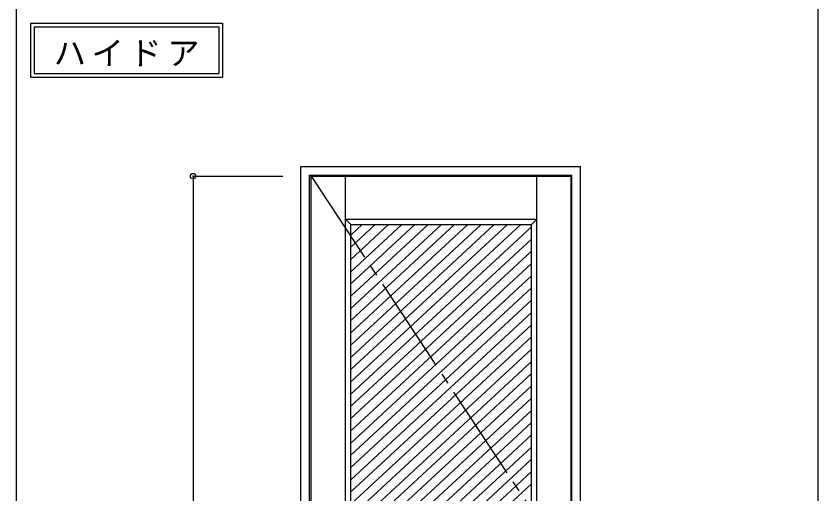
# Model space of a CAD drawing. Units: millimetres, scale not verified. Extents: x -6000 to 5700, y -4307 to 4175.
# Drawn here: x -3258 to -1027, y -1366 to -36 of the extents above; entities that cross this region are included whole.
import ezdxf

# ---------------------------------------------------------------- set-up
doc = ezdxf.new("R2010")
doc.units = ezdxf.units.MM
doc.header["$LTSCALE"] = 30
doc.header["$PDMODE"] = 32
doc.header["$PDSIZE"] = 15
doc.linetypes.add('CHAIN2', pattern=[12, 9, -1, 1, -1])
for name, color, linetype in [('0-2_扉', 7, 'Continuous'), ('0-4_枠', 3, 'Continuous'), ('0-7', 7, 'CHAIN2'), ('0-A_文字', 7, 'Continuous'), ('0-B_寸法', 7, 'Continuous'), ('0-C_ハッチ', 4, 'Continuous'), ('F-1_枠', 6, 'Continuous')]:
    doc.layers.add(name, color=color, linetype=linetype)
doc.styles.add('ＭＳ ゴシック', font='')
doc.styles.get('ＭＳ ゴシック').set_extended_font_data('MS Gothic')

msp = doc.modelspace()

# ---------------------------------------------------------------- linework, layer by layer
at = {"layer": '0-2_扉'}
for p, q in [((-2436.8, -481.25), (-1713.8, -481.25)), ((-2436.8, -2676.25), (-2436.8, -481.25)), ((-2341.8, -1714.27), (-2341.8, -481.25)), ((-1808.8, -2476.25), (-1808.8, -481.25)), ((-1713.8, -2676.25), (-1713.8, -481.25)), ((-2341.8, -601.25), (-2326.8, -616.25)), ((-2326.8, -616.25), (-1823.8, -616.25)), ((-2326.8, -1707.79), (-2326.8, -616.25)), ((-2326.61, -799.25), (-2326.8, -799.25))]:
    msp.add_line(p, q, dxfattribs=at)
for points in [[(-2341.8, -601.25), (-1808.8, -601.25), (-1823.8, -616.25)], [(-2326.8, -1861.25), (-1823.8, -1861.25), (-1823.8, -616.25)]]:
    msp.add_lwpolyline(points, dxfattribs=at)
at = {"layer": '0-4_枠'}
for p, q in [((-2465.8, -454.25), (-1687.8, -454.25)), ((-2465.8, -2701.25), (-2465.8, -454.25)), ((-1687.8, -2701.25), (-1687.8, -454.25)), ((-2441.8, -478.25), (-1711.8, -478.25)), ((-2441.8, -2701.25), (-2441.8, -478.25)), ((-1711.8, -2701.25), (-1711.8, -478.25))]:
    msp.add_line(p, q, dxfattribs=at)
at = {"layer": '0-7'}
msp.add_line((-2436.8, -481.25), (-1713.8, -1578.75), dxfattribs=at)
at = {"layer": '0-A_文字'}
for p, q in [((-3218.4, -55.5), (-3218.4, -205.5)), ((-3208.4, -65.5), (-2694.07, -65.5)), ((-2694.07, -65.5), (-2694.07, -195.5)), ((-3218.4, -205.5), (-2684.07, -205.5))]:
    msp.add_line(p, q, dxfattribs=at)
for points in [[(-3218.4, -55.5), (-2684.07, -55.5), (-2684.07, -205.5)], [(-3208.4, -65.5), (-3208.4, -195.5), (-2694.07, -195.5)]]:
    msp.add_lwpolyline(points, dxfattribs=at)
at = {"layer": '0-B_寸法', "color": 4}
for q in [(-2515.8, -481.25), (-2765.8, -2676.25)]:
    msp.add_line((-2765.8, -481.25), q, dxfattribs=at)
at = {"layer": '0-B_寸法'}
msp.add_point((-2765.8, -481.25), dxfattribs=at)
at = {"layer": '0-C_ハッチ'}
for p, q in [((-2258.66, -616.25), (-2326.8, -679.35)), ((-2221.86, -616.25), (-2326.8, -713.42)), ((-2185.06, -616.25), (-2326.8, -747.49)), ((-2148.27, -616.25), (-2326.8, -781.56)), ((-2295.45, -616.25), (-2326.8, -645.28)), ((-2111.47, -616.25), (-2326.8, -815.63)), ((-2074.67, -616.25), (-2326.8, -849.7)), ((-2037.87, -616.25), (-2326.8, -883.77)), ((-2001.08, -616.25), (-2326.8, -917.84)), ((-1964.28, -616.25), (-2326.8, -951.92)), ((-1927.48, -616.25), (-2326.8, -985.99)), ((-1890.69, -616.25), (-2326.8, -1020.06)), ((-1853.89, -616.25), (-2326.8, -1054.13)), ((-1823.8, -622.46), (-2326.8, -1088.2)), ((-1823.8, -656.53), (-2326.8, -1122.27)), ((-1823.8, -690.6), (-2326.8, -1156.34)), ((-1823.8, -724.67), (-2326.8, -1190.41)), ((-1823.8, -758.74), (-2326.8, -1224.48)), ((-1823.8, -792.81), (-2326.8, -1258.55)), ((-1823.8, -826.88), (-2326.8, -1292.63)), ((-1823.8, -860.96), (-2326.8, -1326.7)), ((-1823.8, -895.03), (-2326.8, -1360.77)), ((-1823.8, -929.1), (-2326.8, -1394.84)), ((-1823.8, -963.17), (-2326.8, -1428.91)), ((-1823.8, -997.24), (-2326.8, -1462.98)), ((-1823.8, -1031.31), (-2326.8, -1497.05)), ((-1823.8, -1065.38), (-2326.8, -1531.12)), ((-1823.8, -1099.45), (-2326.8, -1565.19)), ((-1823.8, -1133.52), (-2326.8, -1599.27)), ((-1823.8, -1167.6), (-2326.8, -1633.34)), ((-1823.8, -1201.67), (-2326.8, -1667.41)), ((-1823.8, -1235.74), (-2326.8, -1701.48)), ((-1823.8, -1269.81), (-2287.36, -1699.03)), ((-1823.8, -1303.88), (-2264.66, -1712.09)), ((-1823.8, -1337.95), (-2326.8, -1803.69))]:
    msp.add_line(p, q, dxfattribs=at)
at = {"layer": 'F-1_枠'}
for p, q in [((-3258.4, 4175), (-3258.4, -3790)), ((-1026.8, 4175), (-1026.8, -3790))]:
    msp.add_line(p, q, dxfattribs=at)

# ---------------------------------------------------------------- texts
at = {"layer": '0-A_文字', "insert": (-3153.74, -175.5), "char_height": 65.98, "attachment_point": 7, "style": 'ＭＳ ゴシック'}
msp.add_mtext('\\T1.17;ハイドア', dxfattribs=at)

doc.saveas('drawing.dxf')
